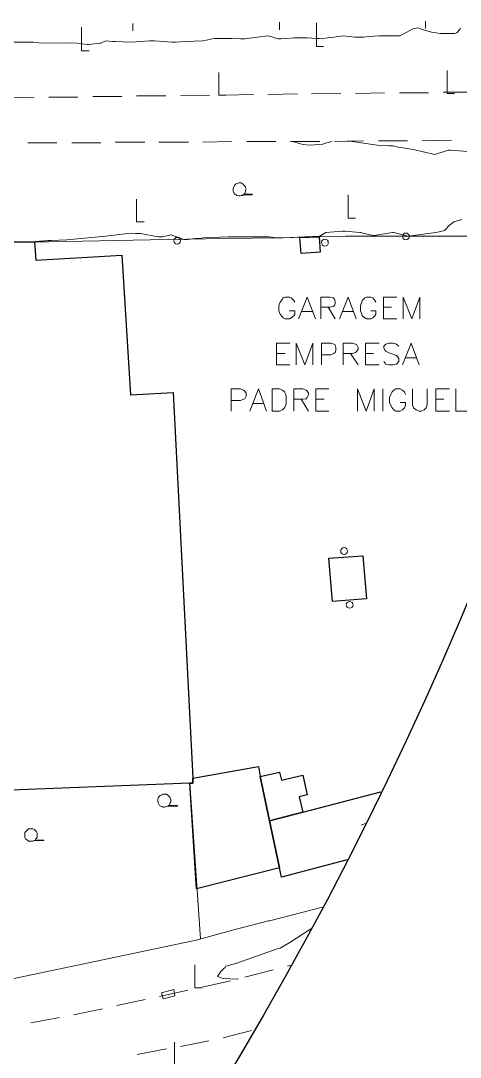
# Model space of a CAD drawing. Extents: x -2391 to 32076, y -11492 to 5852.
# Drawn here: x 4951.3 to 5011.5, y -1526.2 to -1384.2 of the extents above; entities that cross this region are included whole.
import ezdxf

# ---------------------------------------------------------------- set-up
doc = ezdxf.new("R2010")
doc.units = 0
doc.header["$LTSCALE"] = 7
for name, color, linetype in [('ALVE-CT', 3, 'CONTINUOUS'), ('PDF2_A101 - EDIFICACAO', 7, 'CONTINUOUS'), ('PDF2_A121 - GALPAO', 7, 'CONTINUOUS'), ('PDF2_A123 - N DE PORTA', 7, 'CONTINUOUS'), ('PDF2_A124 - MURO', 7, 'CONTINUOUS'), ('PDF2_B216 - OUTRAS_ENTIDADES_PRIVADAS', 7, 'CONTINUOUS'), ('PDF2_C301 - MEIO_FIO_2D', 7, 'CONTINUOUS'), ('PDF2_C317 - BOCA_LOBO', 7, 'CONTINUOUS'), ('PDF2_D402 - FERROVIA_2D', 7, 'CONTINUOUS'), ('PDF2_F602 - ARVORE_ISOLADA', 7, 'CONTINUOUS'), ('PDF2_I902 - LUMINARIA', 7, 'CONTINUOUS'), ('PDF2_I903 - POSTE', 7, 'CONTINUOUS'), ('PDF2_N1401 - CURVA_MESTRA', 7, 'CONTINUOUS'), ('PDF2_N1402 - CURVA_INTERMEDIARIA', 7, 'CONTINUOUS')]:
    doc.layers.add(name, color=color, linetype=linetype)

msp = doc.modelspace()

# ---------------------------------------------------------------- linework, layer by layer
at = {"layer": 'ALVE-CT'}
msp.add_circle((4550.796, -1271.53), 500, dxfattribs=at)
at = {"layer": 'PDF2_A101 - EDIFICACAO', "lineweight": 30}
for points in [[(4992.326, -1415.883), (4989.701, -1416.052), (4989.532, -1413.851), (4992.157, -1413.766)], [(4998.676, -1463.38), (4994.019, -1463.718), (4993.511, -1457.792), (4998.168, -1457.453)], [(4989.955, -1492.589), (4985.383, -1493.774), (4984.113, -1487.679), (4986.738, -1487.086), (4986.992, -1488.187), (4989.955, -1487.509), (4990.548, -1490.219), (4989.447, -1490.473)]]:
    msp.add_lwpolyline(points, close=True, dxfattribs=at)
msp.add_lwpolyline([(4996, -1499.111), (4986.992, -1501.479), (4986.738, -1500.209), (4985.383, -1493.774), (4989.955, -1492.589), (5000.636, -1489.805)], dxfattribs=at)
at = {"layer": 'PDF2_A121 - GALPAO', "lineweight": 30}
for points in [[(4974.885, -1487.933), (4974.885, -1488.61), (4974.462, -1488.61), (4948.808, -1489.626), (4948.639, -1487.509), (4948.554, -1486.239), (4948.215, -1480.651), (4948.131, -1479.297), (4947.792, -1473.624), (4947.369, -1466.597), (4947.284, -1465.581), (4946.268, -1448.987), (4944.067, -1414.443), (4953.211, -1414.443), (4953.38, -1416.983), (4965.148, -1416.306), (4966.334, -1435.44), (4972.176, -1435.102)], [(4984.113, -1487.679), (4985.383, -1493.774), (4986.738, -1500.209), (4975.393, -1503.088), (4974.462, -1488.61), (4974.885, -1488.61), (4974.885, -1487.933), (4983.859, -1486.324)]]:
    msp.add_lwpolyline(points, close=True, dxfattribs=at)
at = {"layer": 'PDF2_A123 - N DE PORTA', "lineweight": 9}
msp.add_lwpolyline([(4997.914, -1494.367), (4998.499, -1494.154)], dxfattribs=at)
at = {"layer": 'PDF2_A124 - MURO', "lineweight": 9}
for points in [[(4882.346, -1415.375), (4884.293, -1415.29), (4885.309, -1415.29), (4887.511, -1415.121), (4899.448, -1414.613), (4899.787, -1414.613), (4901.311, -1414.613), (4910.794, -1414.613), (4912.826, -1414.613), (4914.773, -1414.613), (4919.514, -1414.528), (4920.953, -1414.528), (4926.203, -1414.528), (4928.997, -1414.528), (4936.447, -1414.528), (4940.172, -1414.443), (4953.295, -1414.443), (4955.158, -1414.443), (4969.043, -1414.189), (4979.118, -1414.02), (4986.823, -1413.935), (4995.797, -1413.681), (5009.852, -1413.681), (5014.593, -1413.681)], [(4948.808, -1489.626), (4974.462, -1488.61), (4975.901, -1509.945)], [(4950.417, -1515.364), (4975.308, -1510.115), (4980.303, -1508.76), (4985.214, -1507.49), (4985.383, -1507.49), (4992.618, -1505.609)]]:
    msp.add_lwpolyline(points, dxfattribs=at)
at = {"layer": 'PDF2_B216 - OUTRAS_ENTIDADES_PRIVADAS', "lineweight": 9}
for points in [[(4988.855, -1422.741), (4988.685, -1422.487), (4988.347, -1422.148), (4988.093, -1422.063), (4987.5, -1422.063), (4987.246, -1422.148), (4986.992, -1422.487), (4986.823, -1422.741), (4986.653, -1423.164), (4986.653, -1423.926), (4986.823, -1424.349), (4986.992, -1424.603), (4987.246, -1424.857), (4987.5, -1425.027), (4988.093, -1425.027), (4988.347, -1424.857), (4988.685, -1424.603), (4988.855, -1424.349), (4988.855, -1423.926), (4988.093, -1423.926)], [(4989.363, -1425.027), (4990.548, -1422.063), (4991.649, -1425.027)], [(4992.411, -1425.027), (4992.411, -1422.063), (4993.681, -1422.063), (4994.104, -1422.148), (4994.273, -1422.317), (4994.358, -1422.571), (4994.358, -1422.91), (4994.273, -1423.164), (4994.104, -1423.333), (4993.681, -1423.418), (4992.411, -1423.418)], [(4994.951, -1425.027), (4996.136, -1422.063), (4997.236, -1425.027)], [(4999.946, -1422.741), (4999.776, -1422.487), (4999.522, -1422.148), (4999.268, -1422.063), (4998.676, -1422.063), (4998.422, -1422.148), (4998.083, -1422.487), (4997.998, -1422.741), (4997.829, -1423.164), (4997.829, -1423.926), (4997.998, -1424.349), (4998.083, -1424.603), (4998.422, -1424.857), (4998.676, -1425.027), (4999.268, -1425.027), (4999.522, -1424.857), (4999.776, -1424.603), (4999.946, -1424.349), (4999.946, -1423.926), (4999.268, -1423.926)], [(5002.824, -1425.027), (5000.962, -1425.027), (5000.962, -1422.063), (5002.824, -1422.063)], [(5003.671, -1425.027), (5003.671, -1422.063), (5004.856, -1425.027), (5005.957, -1422.063), (5005.957, -1425.027)], [(4989.786, -1424.011), (4991.225, -1424.011)], [(4993.427, -1423.418), (4994.358, -1425.027)], [(4995.374, -1424.011), (4996.813, -1424.011)], [(5000.962, -1423.418), (5002.062, -1423.418)], [(4988.177, -1431.292), (4986.315, -1431.292), (4986.315, -1428.328), (4988.177, -1428.328)], [(4989.024, -1431.292), (4989.024, -1428.328), (4990.209, -1431.292), (4991.31, -1428.328), (4991.31, -1431.292)], [(4992.495, -1431.292), (4992.495, -1428.328), (4993.765, -1428.328), (4994.189, -1428.498), (4994.358, -1428.582), (4994.443, -1428.921), (4994.443, -1429.344), (4994.358, -1429.598), (4994.189, -1429.768), (4993.765, -1429.937), (4992.495, -1429.937)], [(4995.459, -1431.292), (4995.459, -1428.328), (4996.728, -1428.328), (4997.152, -1428.498), (4997.321, -1428.582), (4997.49, -1428.921), (4997.49, -1429.175), (4997.321, -1429.429), (4997.152, -1429.598), (4996.728, -1429.768), (4995.459, -1429.768)], [(5000.369, -1431.292), (4998.506, -1431.292), (4998.506, -1428.328), (5000.369, -1428.328)], [(5003.078, -1428.752), (5002.74, -1428.498), (5002.316, -1428.328), (5001.724, -1428.328), (5001.3, -1428.498), (5001.046, -1428.752), (5001.046, -1429.006), (5001.216, -1429.344), (5001.3, -1429.429), (5001.639, -1429.598), (5002.486, -1429.937), (5002.74, -1430.022), (5002.909, -1430.191), (5003.078, -1430.445), (5003.078, -1430.868), (5002.74, -1431.207), (5002.316, -1431.292), (5001.724, -1431.292), (5001.3, -1431.207), (5001.046, -1430.868)], [(5003.586, -1431.292), (5004.772, -1428.328), (5005.872, -1431.292)], [(4986.315, -1429.768), (4987.5, -1429.768)], [(4996.474, -1429.768), (4997.49, -1431.292)], [(4998.506, -1429.768), (4999.607, -1429.768)], [(5004.01, -1430.36), (5005.449, -1430.36)], [(4980.134, -1437.642), (4980.134, -1434.594), (4981.404, -1434.594), (4981.827, -1434.763), (4981.997, -1434.932), (4982.166, -1435.186), (4982.166, -1435.61), (4981.997, -1435.948), (4981.827, -1436.033), (4981.404, -1436.202), (4980.134, -1436.202)], [(4982.674, -1437.642), (4983.859, -1434.594), (4984.96, -1437.642)], [(4988.685, -1437.642), (4988.685, -1434.594), (4989.955, -1434.594), (4990.379, -1434.763), (4990.548, -1434.932), (4990.717, -1435.186), (4990.717, -1435.44), (4990.548, -1435.779), (4990.379, -1435.948), (4989.955, -1436.033), (4988.685, -1436.033)], [(4993.511, -1437.642), (4991.733, -1437.642), (4991.733, -1434.594), (4993.511, -1434.594)], [(4997.406, -1437.642), (4997.406, -1434.594), (4998.591, -1437.642), (4999.692, -1434.594), (4999.692, -1437.642)], [(5000.877, -1434.594), (5000.877, -1437.642)], [(5004.01, -1435.356), (5003.84, -1435.017), (5003.586, -1434.763), (5003.248, -1434.594), (5002.655, -1434.594), (5002.401, -1434.763), (5002.147, -1435.017), (5001.978, -1435.356), (5001.808, -1435.779), (5001.808, -1436.456), (5001.978, -1436.88), (5002.147, -1437.218), (5002.401, -1437.472), (5002.655, -1437.642), (5003.248, -1437.642), (5003.586, -1437.472), (5003.84, -1437.218), (5004.01, -1436.88), (5004.01, -1436.456), (5003.248, -1436.456)], [(5004.941, -1434.594), (5004.941, -1436.795), (5005.11, -1437.218), (5005.449, -1437.472), (5005.872, -1437.642), (5006.126, -1437.642), (5006.55, -1437.472), (5006.804, -1437.218), (5006.973, -1436.795), (5006.973, -1434.594)], [(5010.021, -1437.642), (5008.158, -1437.642), (5008.158, -1434.594), (5010.021, -1434.594)], [(5010.868, -1434.594), (5010.868, -1437.642), (5012.561, -1437.642)], [(4983.097, -1436.626), (4984.537, -1436.626)], [(4989.701, -1436.033), (4990.717, -1437.642)], [(4991.733, -1436.033), (4992.834, -1436.033)], [(5008.158, -1436.033), (5009.259, -1436.033)]]:
    msp.add_lwpolyline(points, dxfattribs=at)
msp.add_lwpolyline([(4985.722, -1437.642), (4985.722, -1434.594), (4986.738, -1434.594), (4987.161, -1434.763), (4987.415, -1435.017), (4987.585, -1435.356), (4987.669, -1435.779), (4987.669, -1436.456), (4987.585, -1436.88), (4987.415, -1437.218), (4987.161, -1437.472), (4986.738, -1437.642)], close=True, dxfattribs=at)
at = {"layer": 'PDF2_C301 - MEIO_FIO_2D', "lineweight": 9}
for points in [[(4985.129, -1394.293), (4989.193, -1394.208)], [(4991.141, -1394.208), (4995.12, -1394.124)], [(4997.152, -1394.124), (5001.131, -1394.039)], [(5003.163, -1394.039), (5007.142, -1394.039)], [(5009.174, -1393.954), (5013.153, -1393.954)], [(4949.147, -1394.716), (4953.126, -1394.632)], [(4955.158, -1394.632), (4959.137, -1394.632)], [(4961.169, -1394.547), (4965.148, -1394.547)], [(4967.18, -1394.462), (4971.16, -1394.462)], [(4973.192, -1394.462), (4977.171, -1394.378)], [(4979.118, -1394.378), (4983.182, -1394.293)], [(4952.279, -1400.897), (4956.259, -1400.897)], [(4958.291, -1400.897), (4962.27, -1400.897)], [(4964.217, -1400.812), (4968.281, -1400.812)], [(4970.228, -1400.812), (4974.292, -1400.812)], [(4976.24, -1400.812), (4980.219, -1400.728)], [(4982.251, -1400.728), (4986.23, -1400.728)], [(4988.262, -1400.728), (4992.241, -1400.728)], [(4994.273, -1400.728), (4998.252, -1400.643)], [(5000.284, -1400.643), (5002.401, -1400.643), (5004.264, -1400.643)], [(5006.296, -1400.643), (5010.275, -1400.558)], [(4985.891, -1514.179), (4981.997, -1515.195)], [(4988.323, -1513.541), (4987.839, -1513.671)], [(4980.049, -1515.703), (4976.155, -1516.549)], [(4974.208, -1516.973), (4970.313, -1517.819)], [(4968.366, -1518.243), (4964.471, -1519.089)], [(4962.524, -1519.513), (4958.545, -1520.359)], [(4956.597, -1520.698), (4952.703, -1521.46)], [(4979.034, -1523.492), (4982.928, -1522.476)], [(4973.192, -1524.677), (4977.086, -1523.915)], [(4967.265, -1525.778), (4971.244, -1525.016)]]:
    msp.add_lwpolyline(points, dxfattribs=at)
at = {"layer": 'PDF2_C317 - BOCA_LOBO', "lineweight": 9}
msp.add_lwpolyline([(4970.821, -1518.158), (4972.43, -1517.735), (4972.26, -1516.888), (4970.567, -1517.311)], close=True, dxfattribs=at)
at = {"layer": 'PDF2_D402 - FERROVIA_2D', "lineweight": 9}
for points in [[(5006.719, -1384.218), (5006.719, -1385.234)], [(4966.672, -1384.557), (4966.672, -1385.573)], [(4986.738, -1384.387), (4986.738, -1385.403)]]:
    msp.add_lwpolyline(points, dxfattribs=at)
at = {"layer": 'PDF2_F602 - ARVORE_ISOLADA', "lineweight": 9}
for points in [[(4981.827, -1407.924), (4981.743, -1408.009), (4981.658, -1408.094), (4981.489, -1408.094), (4981.319, -1408.178), (4981.15, -1408.178), (4980.896, -1408.094), (4980.811, -1408.009), (4980.642, -1407.924), (4980.473, -1407.755), (4980.388, -1407.586), (4980.388, -1407.416), (4980.388, -1407.162), (4980.473, -1406.908), (4980.557, -1406.739), (4980.727, -1406.57), (4980.896, -1406.485), (4981.15, -1406.4), (4981.489, -1406.4), (4981.743, -1406.57), (4981.912, -1406.739), (4982.081, -1406.908), (4982.081, -1407.078), (4982.166, -1407.247), (4982.081, -1407.416), (4982.081, -1407.586), (4981.997, -1407.84), (4981.827, -1407.924), (4981.743, -1408.009), (4983.013, -1408.009), (4983.013, -1407.924)], [(4971.583, -1491.658), (4971.414, -1491.742), (4971.329, -1491.827), (4971.244, -1491.827), (4970.99, -1491.912), (4970.821, -1491.912), (4970.652, -1491.827), (4970.482, -1491.742), (4970.313, -1491.658), (4970.228, -1491.488), (4970.144, -1491.319), (4970.059, -1491.065), (4970.059, -1490.896), (4970.144, -1490.642), (4970.228, -1490.473), (4970.398, -1490.303), (4970.652, -1490.219), (4970.821, -1490.134), (4971.244, -1490.134), (4971.498, -1490.303), (4971.668, -1490.473), (4971.752, -1490.642), (4971.837, -1490.811), (4971.837, -1490.981), (4971.837, -1491.15), (4971.752, -1491.319), (4971.668, -1491.573), (4971.583, -1491.658), (4971.414, -1491.742), (4972.768, -1491.742), (4972.768, -1491.658)], [(4953.295, -1496.399), (4953.126, -1496.484), (4952.957, -1496.568), (4952.787, -1496.568), (4952.618, -1496.568), (4952.364, -1496.568), (4952.279, -1496.484), (4952.11, -1496.314), (4951.941, -1496.23), (4951.856, -1496.06), (4951.856, -1495.806), (4951.856, -1495.637), (4951.856, -1495.383), (4952.025, -1495.214), (4952.195, -1495.044), (4952.364, -1494.875), (4952.618, -1494.875), (4952.957, -1494.875), (4953.211, -1494.96), (4953.38, -1495.129), (4953.465, -1495.298), (4953.549, -1495.468), (4953.549, -1495.722), (4953.549, -1495.891), (4953.549, -1496.06), (4953.38, -1496.23), (4953.295, -1496.399), (4953.126, -1496.484), (4954.481, -1496.484), (4954.481, -1496.399)]]:
    msp.add_lwpolyline(points, close=True, dxfattribs=at)
at = {"layer": 'PDF2_I902 - LUMINARIA', "lineweight": 9}
for points in [[(5004.094, -1413.766), (5004.094, -1413.766)], [(4972.768, -1414.359), (4972.768, -1414.359)], [(4993.003, -1414.613), (4993.003, -1414.613)], [(4995.628, -1456.861), (4995.628, -1456.861)], [(4996.39, -1464.226), (4996.39, -1464.226)]]:
    msp.add_lwpolyline(points, dxfattribs=at)
for centre in [(4972.726, -1414.316), (4992.961, -1414.57), (5004.052, -1413.724), (4995.586, -1456.818), (4996.348, -1464.184)]:
    msp.add_circle(centre, 0.466, dxfattribs=at)
at = {"layer": 'PDF2_I903 - POSTE', "lineweight": 9}
for points in [[(4960.661, -1388.282), (4959.645, -1388.282), (4959.645, -1385.065)], [(4992.749, -1387.689), (4991.818, -1387.689), (4991.818, -1384.472)], [(4979.372, -1394.378), (4978.441, -1394.378), (4978.441, -1391.245)], [(5010.698, -1394.124), (5009.682, -1394.124), (5009.682, -1390.991)], [(4997.152, -1411.226), (4996.136, -1411.226), (4996.136, -1408.009)], [(4968.196, -1411.734), (4967.18, -1411.734), (4967.18, -1408.602)], [(4976.155, -1516.634), (4975.139, -1516.634), (4975.139, -1513.501)], [(4973.361, -1527.302), (4972.345, -1527.302), (4972.345, -1524.084)]]:
    msp.add_lwpolyline(points, dxfattribs=at)
at = {"layer": 'PDF2_N1401 - CURVA_MESTRA', "lineweight": 20}
for points in [[(4993.935, -1400.728), (4992.834, -1400.982), (4992.665, -1401.066), (4990.971, -1401.236), (4989.955, -1401.151), (4988.516, -1400.728)], [(5032.487, -1405.597), (5030.34, -1404.961), (5029.748, -1404.622), (5028.732, -1403.776), (5027.377, -1403.183), (5024.668, -1402.929), (5022.551, -1403.268), (5020.519, -1403.691), (5019.08, -1403.691), (5017.471, -1403.183), (5015.778, -1402.336), (5014.762, -1402.167), (5013.661, -1402.167), (5010.19, -1401.913), (5010.021, -1401.913), (5009.852, -1401.913), (5007.989, -1402.506), (5005.026, -1401.828), (5003.671, -1401.574), (5002.994, -1401.49), (5002.316, -1401.32), (5001.724, -1401.32), (5000.115, -1401.236), (4996.051, -1400.643)]]:
    msp.add_lwpolyline(points, dxfattribs=at)
at = {"layer": 'PDF2_N1402 - CURVA_INTERMEDIARIA', "lineweight": 9}
for points in [[(5011.545, -1385.234), (5011.122, -1385.742), (5011.037, -1385.827), (5010.698, -1385.911), (5010.106, -1385.911), (5009.767, -1385.911), (5008.751, -1385.911), (5007.566, -1385.742), (5006.126, -1385.319), (5005.788, -1385.149), (5005.11, -1385.234), (5003.586, -1386.081), (5003.163, -1386.25), (5002.824, -1386.25), (5002.062, -1386.25), (5001.3, -1386.25), (5000.454, -1386.25), (4999.014, -1386.335), (4998.252, -1386.419), (4997.067, -1386.419), (4995.459, -1386.25), (4994.781, -1386.335), (4994.189, -1386.419), (4993.342, -1386.504), (4992.665, -1386.589), (4992.495, -1386.673), (4992.157, -1386.589), (4991.818, -1386.589), (4990.548, -1386.504), (4988.685, -1386.504), (4987.754, -1386.589), (4986.907, -1386.673), (4986.569, -1386.673), (4986.061, -1386.504), (4985.891, -1386.419), (4985.129, -1386.25), (4982.335, -1386.589), (4981.997, -1386.673), (4981.912, -1386.673), (4981.404, -1386.673), (4980.219, -1386.589), (4977.848, -1386.589), (4977.51, -1386.673), (4976.748, -1386.843), (4976.24, -1386.927), (4973.869, -1387.012), (4972.514, -1387.097), (4972.006, -1387.097), (4969.636, -1386.927), (4969.466, -1386.927), (4969.212, -1386.927), (4968.958, -1386.927), (4967.773, -1387.012), (4966.334, -1387.097), (4964.217, -1387.012), (4963.878, -1387.012), (4962.947, -1386.927), (4962.355, -1387.181), (4962.27, -1387.266), (4962.185, -1387.266), (4960.577, -1387.435), (4960.407, -1387.435), (4959.053, -1387.266), (4958.206, -1387.181), (4956.089, -1387.266), (4953.803, -1387.181), (4953.041, -1387.097), (4952.872, -1387.097), (4951.771, -1387.097), (4950.247, -1387.097)], [(4952.533, -1414.443), (4952.703, -1414.443), (4955.073, -1414.274), (4955.497, -1414.274), (4957.613, -1414.189), (4962.947, -1413.681), (4966.334, -1413.258), (4967.011, -1413.343), (4967.434, -1413.343), (4967.688, -1413.343), (4970.144, -1413.766), (4970.482, -1413.766), (4970.652, -1413.766), (4970.736, -1413.766), (4971.922, -1413.512), (4973.276, -1414.02), (4973.784, -1414.189), (4975.224, -1414.02), (4975.901, -1414.02), (4976.24, -1413.935), (4979.711, -1413.766), (4980.049, -1413.766), (4982.843, -1413.766), (4982.928, -1413.766), (4983.436, -1413.766), (4983.521, -1413.766), (4985.299, -1413.766), (4986.315, -1413.935), (4986.399, -1413.935), (4986.992, -1413.935), (4987.246, -1413.935), (4992.157, -1413.681), (4992.241, -1413.681), (4993.088, -1413.173), (4995.374, -1413.004), (4995.459, -1413.004), (4995.712, -1413.004), (4997.744, -1413.173), (4997.829, -1413.173), (4999.099, -1413.512), (4999.692, -1413.597), (5002.232, -1413.173), (5002.401, -1413.173), (5004.348, -1413.681), (5005.788, -1413.512), (5008.158, -1413.173), (5008.582, -1413.089), (5009.344, -1412.919), (5009.428, -1412.835), (5010.021, -1412.157), (5010.614, -1411.734), (5011.714, -1411.395)], [(4991.028, -1508.586), (4990.887, -1508.675), (4988.177, -1510.453), (4986.823, -1511.215), (4986.399, -1511.3), (4980.896, -1513.247), (4979.372, -1513.671), (4979.287, -1513.84), (4979.118, -1514.009), (4978.695, -1514.433), (4978.272, -1515.11), (4979.034, -1515.364), (4980.981, -1515.449), (4981.065, -1515.449)]]:
    msp.add_lwpolyline(points, dxfattribs=at)

doc.saveas('drawing.dxf')
